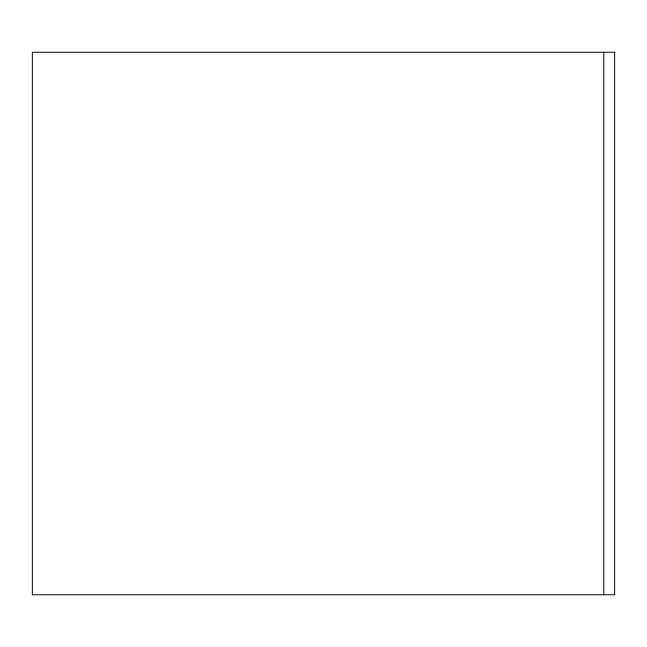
<?xml version="1.0" encoding="UTF-8"?>
<svg xmlns="http://www.w3.org/2000/svg" width="647" height="647" viewBox="0 0 647 647"><rect width="100%" height="100%" fill="white"/><g stroke="black" fill="none" stroke-linecap="round" stroke-linejoin="round"><path stroke-width="0.97" d="M603.797 52.245L603.797 594.755M614.65 52.245L32.35 52.245L32.35 594.755L614.65 594.755L614.65 52.245"/></g></svg>
